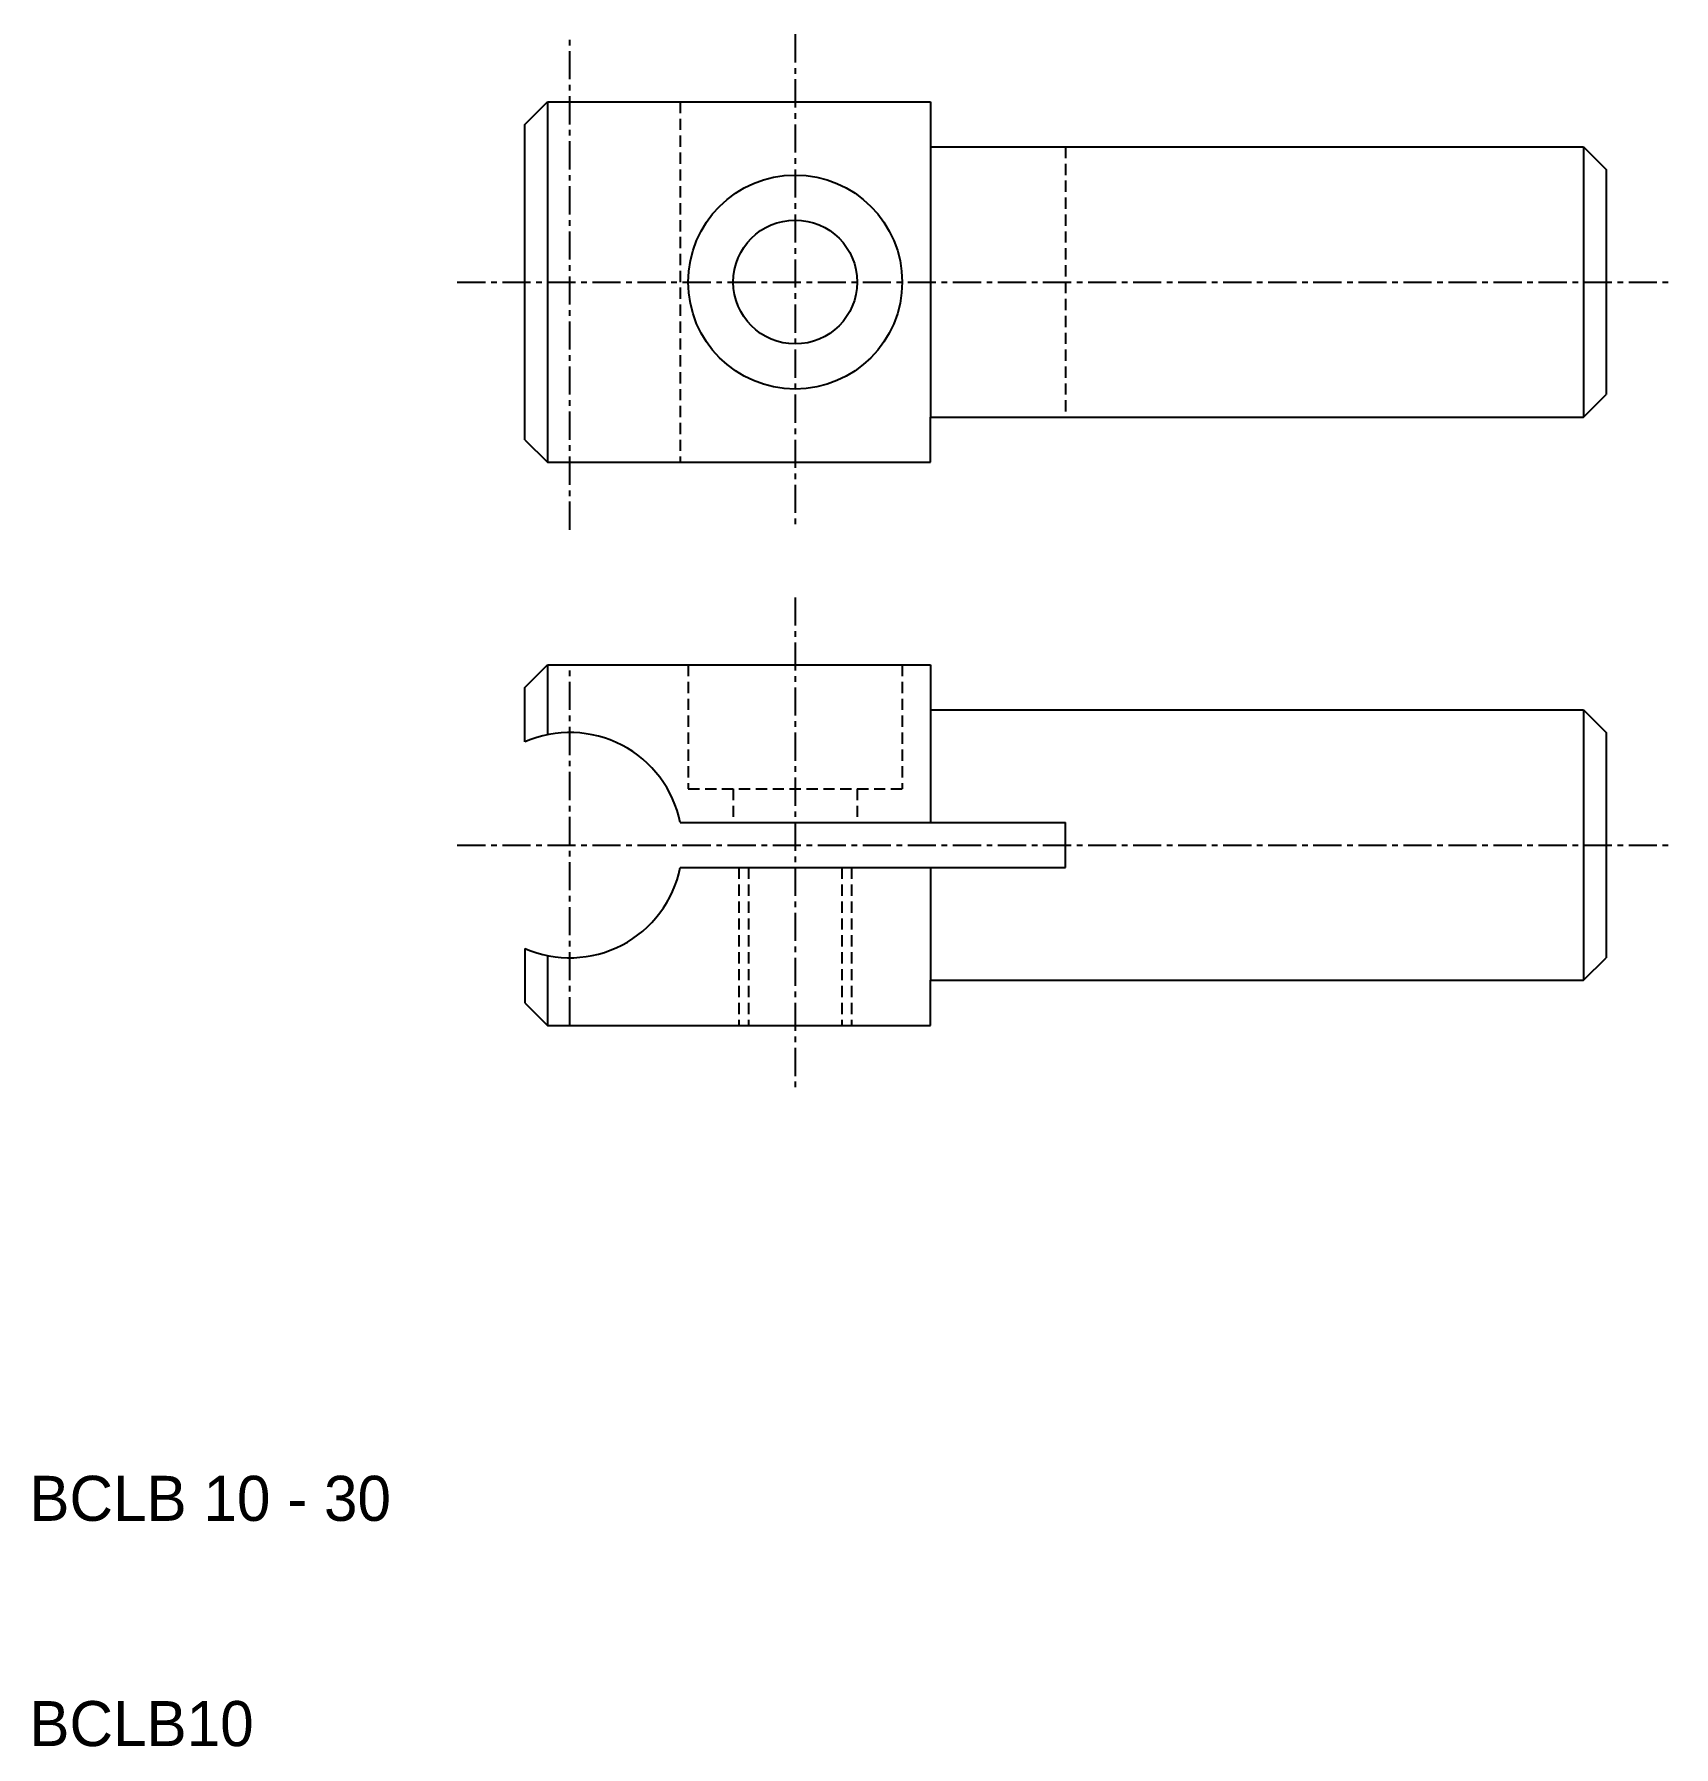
# Model space of a CAD drawing. Extents: x 62.1 to 134.9, y 117.6 to 193.6.
import ezdxf

# ---------------------------------------------------------------- set-up
doc = ezdxf.new("R2010")
doc.units = 0
doc.linetypes.add('CENTER', pattern=[2, 1.25, -0.25, 0.25, -0.25])
doc.linetypes.add('DASHED', pattern=[0.75, 0.5, -0.25])
doc.layers.get('0').update_dxf_attribs({"linetype": 'CONTINUOUS'})
doc.layers.add('CENTER', color=1, linetype='CENTER')

msp = doc.modelspace()

# ---------------------------------------------------------------- linework, layer by layer
at = {"color": 7, "linetype": 'CONTINUOUS'}
for p, q in [((83.885, 189.602), (84.885, 190.602)), ((84.885, 190.602), (101.885, 190.602)), ((84.885, 190.602), (84.885, 174.602)), ((101.885, 190.602), (101.885, 188.602)), ((83.885, 175.602), (83.885, 189.602)), ((101.885, 188.602), (130.885, 188.602)), ((101.885, 188.602), (101.885, 176.602)), ((130.885, 188.602), (130.885, 176.602)), ((130.885, 188.602), (131.885, 187.602)), ((131.885, 187.602), (131.885, 177.602)), ((130.885, 176.602), (131.885, 177.602)), ((101.885, 176.602), (130.885, 176.602)), ((101.885, 174.602), (101.885, 176.602)), ((83.885, 175.602), (84.885, 174.602)), ((84.885, 174.602), (101.885, 174.602)), ((83.885, 164.602), (84.885, 165.602)), ((84.885, 165.602), (84.885, 162.501)), ((84.885, 165.602), (101.885, 165.602)), ((101.885, 165.602), (101.885, 163.602)), ((83.885, 162.185), (83.885, 164.602)), ((101.885, 163.602), (130.885, 163.602)), ((101.885, 163.602), (101.885, 158.602)), ((130.885, 163.602), (131.885, 162.602)), ((130.885, 163.602), (130.885, 151.602)), ((131.885, 162.602), (131.885, 152.602)), ((90.784, 158.602), (107.885, 158.602)), ((107.885, 156.602), (107.885, 158.602)), ((90.784, 156.602), (107.885, 156.602)), ((101.885, 156.602), (101.885, 151.602)), ((83.885, 153.02), (83.885, 150.602)), ((84.885, 152.703), (84.885, 149.602)), ((130.885, 151.602), (131.885, 152.602)), ((101.885, 151.602), (130.885, 151.602)), ((101.885, 149.602), (101.885, 151.602)), ((83.885, 150.602), (84.885, 149.602)), ((84.885, 149.602), (101.885, 149.602))]:
    msp.add_line(p, q, dxfattribs=at)
at = {"color": 3, "linetype": 'DASHED'}
for p, q in [((90.784, 190.602), (90.784, 174.602)), ((107.885, 188.602), (107.885, 176.602)), ((91.135, 165.602), (91.135, 160.102)), ((100.635, 165.602), (100.635, 160.102)), ((91.135, 160.102), (100.635, 160.102)), ((93.135, 160.102), (93.135, 158.602)), ((98.635, 160.102), (98.635, 158.602)), ((93.385, 156.602), (93.385, 149.602)), ((93.818, 156.602), (93.818, 149.602)), ((97.952, 156.602), (97.952, 149.602)), ((98.385, 156.602), (98.385, 149.602))]:
    msp.add_line(p, q, dxfattribs=at)
at = {"color": 7, "linetype": 'CONTINUOUS'}
for radius in [4.75, 2.75]:
    msp.add_circle((95.885, 182.602), radius, dxfattribs=at)
for start, end in [(11.53696, 113.57818), (246.42182, 348.46304)]:
    msp.add_arc((85.885, 157.602), 5, start, end, dxfattribs=at)
at = {"layer": 'CENTER', "color": 1, "linetype": 'CENTER'}
for p, q in [((85.885, 171.602), (85.885, 193.602)), ((95.885, 193.602), (95.885, 171.602)), ((80.885, 182.602), (134.885, 182.602)), ((95.885, 168.602), (95.885, 146.602)), ((85.885, 149.602), (85.885, 165.602)), ((80.885, 157.602), (134.885, 157.602))]:
    msp.add_line(p, q, dxfattribs=at)

# ---------------------------------------------------------------- texts
at = {"color": 7, "linetype": 'CONTINUOUS'}
for s, p in [('BCLB 10 - 30', (61.885, 127.602)), ('BCLB10', (61.885, 117.602))]:
    msp.add_text(s, height=2, dxfattribs=at).set_placement(p)

doc.saveas('drawing.dxf')
